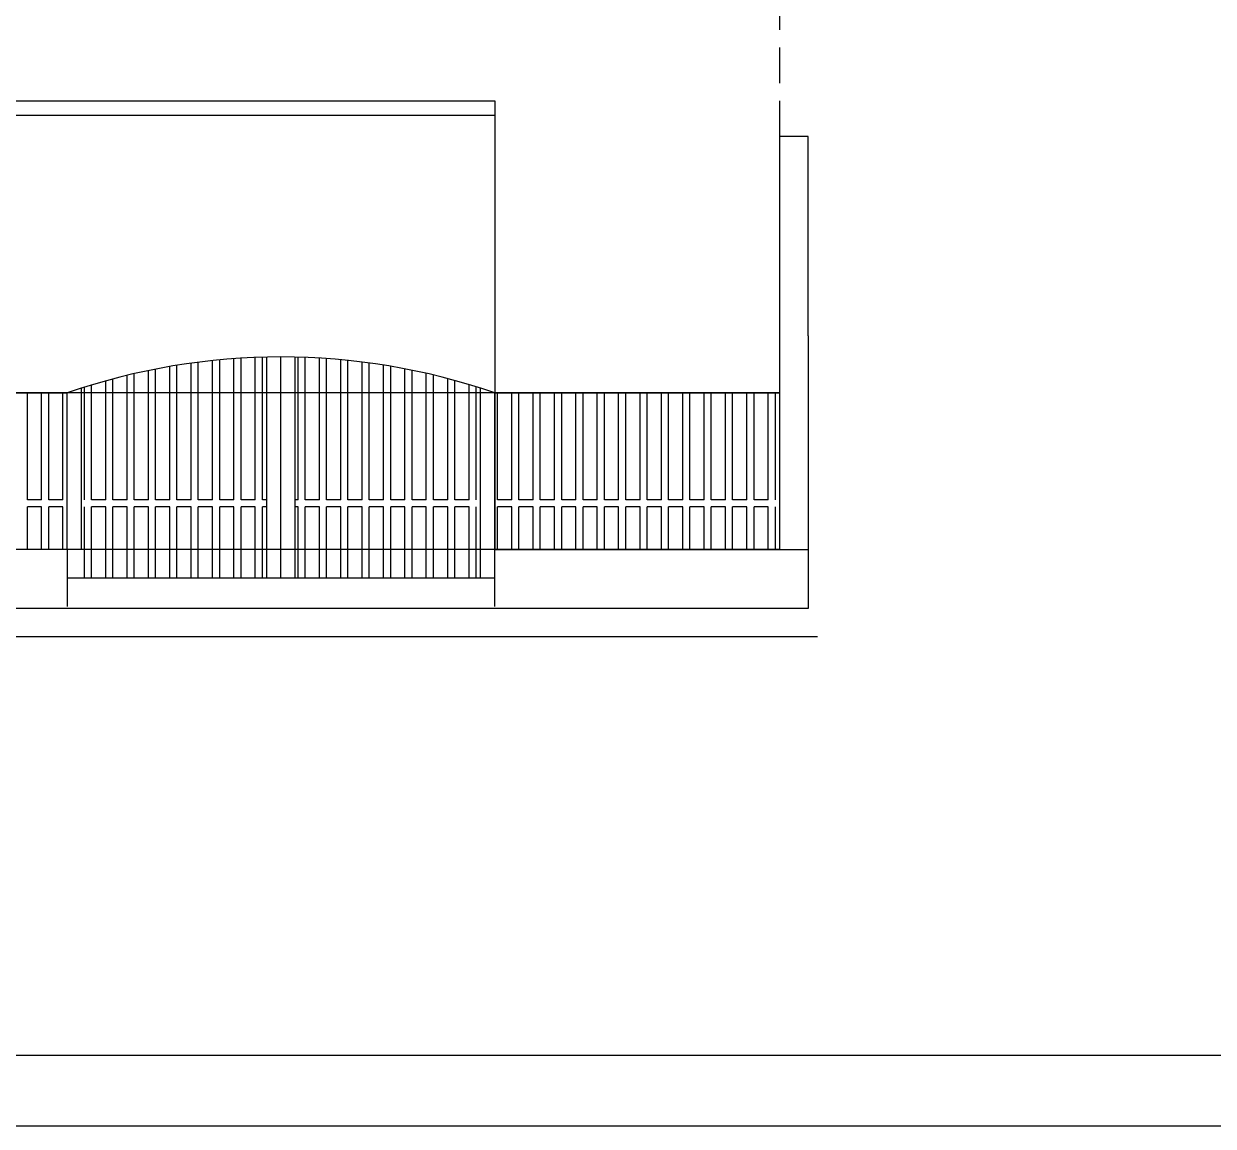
# Model space of a CAD drawing. Header units: millimetres. Extents: x 2439 to 2849, y 1282 to 1398.
# Drawn here: x 2516.13 to 2524.48, y 1326.82 to 1334.56 of the extents above; entities that cross this region are included whole.
import ezdxf

# ---------------------------------------------------------------- set-up
doc = ezdxf.new("R2010")
doc.units = ezdxf.units.MM
doc.linetypes.add('DASHED2', pattern=[0.375, 0.25, -0.125])
doc.layers.add('ejes', color=8, linetype='DASHED2')

msp = doc.modelspace()

# ---------------------------------------------------------------- linework, layer by layer
for p, q in [((2509.63249, 1334.02342), (2519.43249, 1334.02342)), ((2519.43249, 1334.02342), (2519.43249, 1330.87342)), ((2509.63249, 1333.92342), (2519.43249, 1333.92342)), ((2521.43249, 1330.87342), (2521.43249, 1333.77342)), ((2521.63249, 1333.77342), (2521.43249, 1333.77342)), ((2521.63249, 1332.37342), (2521.63249, 1333.77342)), ((2521.43249, 1330.87342), (2521.43249, 1332.87342)), ((2521.63249, 1332.37342), (2521.63249, 1330.46045)), ((2517.65249, 1331.22342), (2517.65249, 1332.21695)), ((2517.75249, 1331.22342), (2517.75249, 1332.22197)), ((2517.80249, 1331.22342), (2517.80249, 1332.22366)), ((2517.83249, 1330.67342), (2517.83249, 1332.2255)), ((2517.93249, 1330.67342), (2517.93249, 1332.2255)), ((2518.03249, 1330.67342), (2518.03249, 1332.2255)), ((2518.05249, 1331.22342), (2518.05249, 1332.22393)), ((2518.10249, 1331.22342), (2518.10249, 1332.22235)), ((2518.20249, 1331.22342), (2518.20249, 1332.21755)), ((2517.05249, 1331.22342), (2517.05249, 1332.14033)), ((2517.15249, 1331.22342), (2517.15249, 1332.15872)), ((2517.20249, 1331.22342), (2517.20249, 1332.16706)), ((2517.30249, 1331.22342), (2517.30249, 1332.18205)), ((2517.35249, 1331.22342), (2517.35249, 1332.1887)), ((2517.45249, 1331.22342), (2517.45249, 1332.20033)), ((2517.50249, 1331.22342), (2517.50249, 1332.20531)), ((2517.60249, 1331.22342), (2517.60249, 1332.21362)), ((2518.25249, 1331.22342), (2518.25249, 1332.21433)), ((2518.35249, 1331.22342), (2518.35249, 1332.20624)), ((2518.40249, 1331.22342), (2518.40249, 1332.20137)), ((2518.50249, 1331.22342), (2518.50249, 1332.18996)), ((2518.55249, 1331.22342), (2518.55249, 1332.18342)), ((2518.65249, 1331.22342), (2518.65249, 1332.16866)), ((2518.70249, 1331.22342), (2518.70249, 1332.16044)), ((2518.80249, 1331.22342), (2518.80249, 1332.14228)), ((2518.85249, 1331.22342), (2518.85249, 1332.13233)), ((2516.70249, 1331.22342), (2516.70249, 1332.05759)), ((2516.75249, 1331.22342), (2516.75249, 1332.07119)), ((2516.85249, 1331.22342), (2516.85249, 1332.0966)), ((2516.90249, 1331.22342), (2516.90249, 1332.10841)), ((2517.00249, 1331.22342), (2517.00249, 1332.13027)), ((2518.95249, 1331.22342), (2518.95249, 1332.1107)), ((2519.00249, 1331.22342), (2519.00249, 1332.09901)), ((2519.10249, 1331.22342), (2519.10249, 1332.07384)), ((2519.15249, 1331.22342), (2519.15249, 1332.06036)), ((2509.63249, 1331.97342), (2516.43249, 1331.97342)), ((2521.43249, 1331.97342), (2514.73249, 1331.97342)), ((2516.15249, 1331.22342), (2516.15249, 1331.97342)), ((2516.25249, 1331.22342), (2516.25249, 1331.97342)), ((2516.30249, 1331.22342), (2516.30249, 1331.97342)), ((2516.40249, 1331.22342), (2516.40249, 1331.97342)), ((2516.43249, 1330.87342), (2516.43249, 1331.97342)), ((2516.53249, 1330.87342), (2516.53249, 1332.00673)), ((2516.55249, 1331.22342), (2516.55249, 1332.01308)), ((2516.60249, 1331.22342), (2516.60249, 1332.02854)), ((2519.25249, 1331.22342), (2519.25249, 1332.03155)), ((2519.30249, 1331.22342), (2519.30249, 1332.01622)), ((2519.33249, 1330.67342), (2519.33249, 1332.00673)), ((2519.43249, 1330.47342), (2519.43249, 1331.97342)), ((2519.43249, 1331.97342), (2521.43249, 1331.97342)), ((2519.45249, 1331.22342), (2519.45249, 1331.97342)), ((2519.55249, 1331.22342), (2519.55249, 1331.97342)), ((2519.60249, 1331.22342), (2519.60249, 1331.97342)), ((2519.70249, 1331.22342), (2519.70249, 1331.97342)), ((2519.75249, 1331.22342), (2519.75249, 1331.97342)), ((2519.85249, 1331.22342), (2519.85249, 1331.97342)), ((2519.90249, 1331.22342), (2519.90249, 1331.97342)), ((2520.00249, 1331.22342), (2520.00249, 1331.97342)), ((2520.05249, 1331.22342), (2520.05249, 1331.97342)), ((2520.15249, 1331.22342), (2520.15249, 1331.97342)), ((2520.20249, 1331.22342), (2520.20249, 1331.97342)), ((2520.30249, 1331.22342), (2520.30249, 1331.97342)), ((2520.35249, 1331.22342), (2520.35249, 1331.97342)), ((2520.45249, 1331.22342), (2520.45249, 1331.97342)), ((2520.50249, 1331.22342), (2520.50249, 1331.97342)), ((2520.60249, 1331.22342), (2520.60249, 1331.97342)), ((2520.65249, 1331.22342), (2520.65249, 1331.97342)), ((2520.75249, 1331.22342), (2520.75249, 1331.97342)), ((2520.80249, 1331.22342), (2520.80249, 1331.97342)), ((2520.90249, 1331.22342), (2520.90249, 1331.97342)), ((2520.95249, 1331.22342), (2520.95249, 1331.97342)), ((2521.05249, 1331.22342), (2521.05249, 1331.97342)), ((2521.10249, 1331.22342), (2521.10249, 1331.97342)), ((2521.20249, 1331.22342), (2521.20249, 1331.97342)), ((2521.25249, 1331.22342), (2521.25249, 1331.97342)), ((2521.35249, 1331.22342), (2521.35249, 1331.97342)), ((2521.40249, 1331.22342), (2521.40249, 1331.97342)), ((2521.43249, 1330.87342), (2521.43249, 1331.97342)), ((2516.25249, 1331.22342), (2516.15249, 1331.22342)), ((2516.40249, 1331.22342), (2516.30249, 1331.22342)), ((2516.70249, 1331.22342), (2516.60249, 1331.22342)), ((2516.85249, 1331.22342), (2516.75249, 1331.22342)), ((2517.00249, 1331.22342), (2516.90249, 1331.22342)), ((2517.15249, 1331.22342), (2517.05249, 1331.22342)), ((2517.30249, 1331.22342), (2517.20249, 1331.22342)), ((2517.45249, 1331.22342), (2517.35249, 1331.22342)), ((2517.60249, 1331.22342), (2517.50249, 1331.22342)), ((2517.75249, 1331.22342), (2517.65249, 1331.22342)), ((2517.83249, 1331.22342), (2517.80249, 1331.22342)), ((2518.05249, 1331.22342), (2518.03249, 1331.22342)), ((2518.20249, 1331.22342), (2518.10249, 1331.22342)), ((2518.35249, 1331.22342), (2518.25249, 1331.22342)), ((2518.50249, 1331.22342), (2518.40249, 1331.22342)), ((2518.65249, 1331.22342), (2518.55249, 1331.22342)), ((2518.80249, 1331.22342), (2518.70249, 1331.22342)), ((2518.95249, 1331.22342), (2518.85249, 1331.22342)), ((2519.10249, 1331.22342), (2519.00249, 1331.22342)), ((2519.25249, 1331.22342), (2519.15249, 1331.22342)), ((2519.55249, 1331.22342), (2519.45249, 1331.22342)), ((2519.70249, 1331.22342), (2519.60249, 1331.22342)), ((2519.85249, 1331.22342), (2519.75249, 1331.22342)), ((2520.00249, 1331.22342), (2519.90249, 1331.22342)), ((2520.15249, 1331.22342), (2520.05249, 1331.22342)), ((2520.30249, 1331.22342), (2520.20249, 1331.22342)), ((2520.45249, 1331.22342), (2520.35249, 1331.22342)), ((2520.60249, 1331.22342), (2520.50249, 1331.22342)), ((2520.75249, 1331.22342), (2520.65249, 1331.22342)), ((2520.90249, 1331.22342), (2520.80249, 1331.22342)), ((2521.05249, 1331.22342), (2520.95249, 1331.22342)), ((2521.20249, 1331.22342), (2521.10249, 1331.22342)), ((2521.35249, 1331.22342), (2521.25249, 1331.22342)), ((2516.25249, 1331.17342), (2516.15249, 1331.17342)), ((2516.15249, 1330.87342), (2516.15249, 1331.17342)), ((2516.25249, 1330.87342), (2516.25249, 1331.17342)), ((2516.40249, 1331.17342), (2516.30249, 1331.17342)), ((2516.30249, 1330.87342), (2516.30249, 1331.17342)), ((2516.40249, 1330.87342), (2516.40249, 1331.17342)), ((2516.55249, 1330.67342), (2516.55249, 1331.17342)), ((2516.70249, 1331.17342), (2516.60249, 1331.17342)), ((2516.60249, 1330.67342), (2516.60249, 1331.17342)), ((2516.70249, 1330.67342), (2516.70249, 1331.17342)), ((2516.85249, 1331.17342), (2516.75249, 1331.17342)), ((2516.75249, 1330.67342), (2516.75249, 1331.17342)), ((2516.85249, 1330.67342), (2516.85249, 1331.17342)), ((2517.00249, 1331.17342), (2516.90249, 1331.17342)), ((2516.90249, 1330.67342), (2516.90249, 1331.17342)), ((2517.00249, 1330.67342), (2517.00249, 1331.17342)), ((2517.15249, 1331.17342), (2517.05249, 1331.17342)), ((2517.05249, 1330.67342), (2517.05249, 1331.17342)), ((2517.15249, 1330.67342), (2517.15249, 1331.17342)), ((2517.30249, 1331.17342), (2517.20249, 1331.17342)), ((2517.20249, 1330.67342), (2517.20249, 1331.17342)), ((2517.30249, 1330.67342), (2517.30249, 1331.17342)), ((2517.45249, 1331.17342), (2517.35249, 1331.17342)), ((2517.35249, 1330.67342), (2517.35249, 1331.17342)), ((2517.45249, 1330.67342), (2517.45249, 1331.17342)), ((2517.60249, 1331.17342), (2517.50249, 1331.17342)), ((2517.50249, 1330.67342), (2517.50249, 1331.17342)), ((2517.60249, 1330.67342), (2517.60249, 1331.17342)), ((2517.75249, 1331.17342), (2517.65249, 1331.17342)), ((2517.65249, 1330.67342), (2517.65249, 1331.17342)), ((2517.75249, 1330.67342), (2517.75249, 1331.17342)), ((2517.80249, 1330.67342), (2517.80249, 1331.17342)), ((2517.83249, 1331.17342), (2517.80249, 1331.17342)), ((2518.05249, 1331.17342), (2518.03249, 1331.17342)), ((2518.05249, 1330.67342), (2518.05249, 1331.17342)), ((2518.20249, 1331.17342), (2518.10249, 1331.17342)), ((2518.10249, 1330.67342), (2518.10249, 1331.17342)), ((2518.20249, 1330.67342), (2518.20249, 1331.17342)), ((2518.35249, 1331.17342), (2518.25249, 1331.17342)), ((2518.25249, 1330.67342), (2518.25249, 1331.17342)), ((2518.35249, 1330.67342), (2518.35249, 1331.17342)), ((2518.50249, 1331.17342), (2518.40249, 1331.17342)), ((2518.40249, 1330.67342), (2518.40249, 1331.17342)), ((2518.50249, 1330.67342), (2518.50249, 1331.17342)), ((2518.65249, 1331.17342), (2518.55249, 1331.17342)), ((2518.55249, 1330.67342), (2518.55249, 1331.17342)), ((2518.65249, 1330.67342), (2518.65249, 1331.17342)), ((2518.80249, 1331.17342), (2518.70249, 1331.17342)), ((2518.70249, 1330.67342), (2518.70249, 1331.17342)), ((2518.80249, 1330.67342), (2518.80249, 1331.17342)), ((2518.95249, 1331.17342), (2518.85249, 1331.17342)), ((2518.85249, 1330.67342), (2518.85249, 1331.17342)), ((2518.95249, 1330.67342), (2518.95249, 1331.17342)), ((2519.10249, 1331.17342), (2519.00249, 1331.17342)), ((2519.00249, 1330.67342), (2519.00249, 1331.17342)), ((2519.10249, 1330.67342), (2519.10249, 1331.17342)), ((2519.25249, 1331.17342), (2519.15249, 1331.17342)), ((2519.15249, 1330.67342), (2519.15249, 1331.17342)), ((2519.25249, 1330.67342), (2519.25249, 1331.17342)), ((2519.30249, 1330.67342), (2519.30249, 1331.17342)), ((2519.55249, 1331.17342), (2519.45249, 1331.17342)), ((2519.45249, 1330.87342), (2519.45249, 1331.17342)), ((2519.55249, 1330.87342), (2519.55249, 1331.17342)), ((2519.70249, 1331.17342), (2519.60249, 1331.17342)), ((2519.60249, 1330.87342), (2519.60249, 1331.17342)), ((2519.70249, 1330.87342), (2519.70249, 1331.17342)), ((2519.85249, 1331.17342), (2519.75249, 1331.17342)), ((2519.75249, 1330.87342), (2519.75249, 1331.17342)), ((2519.85249, 1330.87342), (2519.85249, 1331.17342)), ((2520.00249, 1331.17342), (2519.90249, 1331.17342)), ((2519.90249, 1330.87342), (2519.90249, 1331.17342)), ((2520.00249, 1330.87342), (2520.00249, 1331.17342)), ((2520.15249, 1331.17342), (2520.05249, 1331.17342)), ((2520.05249, 1330.87342), (2520.05249, 1331.17342)), ((2520.15249, 1330.87342), (2520.15249, 1331.17342)), ((2520.30249, 1331.17342), (2520.20249, 1331.17342)), ((2520.20249, 1330.87342), (2520.20249, 1331.17342)), ((2520.30249, 1330.87342), (2520.30249, 1331.17342)), ((2520.45249, 1331.17342), (2520.35249, 1331.17342)), ((2520.35249, 1330.87342), (2520.35249, 1331.17342)), ((2520.45249, 1330.87342), (2520.45249, 1331.17342)), ((2520.60249, 1331.17342), (2520.50249, 1331.17342)), ((2520.50249, 1330.87342), (2520.50249, 1331.17342)), ((2520.60249, 1330.87342), (2520.60249, 1331.17342)), ((2520.75249, 1331.17342), (2520.65249, 1331.17342)), ((2520.65249, 1330.87342), (2520.65249, 1331.17342)), ((2520.75249, 1330.87342), (2520.75249, 1331.17342)), ((2520.90249, 1331.17342), (2520.80249, 1331.17342)), ((2520.80249, 1330.87342), (2520.80249, 1331.17342)), ((2520.90249, 1330.87342), (2520.90249, 1331.17342)), ((2521.05249, 1331.17342), (2520.95249, 1331.17342)), ((2520.95249, 1330.87342), (2520.95249, 1331.17342)), ((2521.05249, 1330.87342), (2521.05249, 1331.17342)), ((2521.20249, 1331.17342), (2521.10249, 1331.17342)), ((2521.10249, 1330.87342), (2521.10249, 1331.17342)), ((2521.20249, 1330.87342), (2521.20249, 1331.17342)), ((2521.35249, 1331.17342), (2521.25249, 1331.17342)), ((2521.25249, 1330.87342), (2521.25249, 1331.17342)), ((2521.35249, 1330.87342), (2521.35249, 1331.17342)), ((2521.40249, 1330.87342), (2521.40249, 1331.17342)), ((2519.43249, 1330.87342), (2509.63249, 1330.87342)), ((2516.43249, 1330.87342), (2510.55249, 1330.87342)), ((2516.43249, 1330.87342), (2516.43249, 1330.47342)), ((2519.43249, 1330.87342), (2521.63249, 1330.87342)), ((2521.43249, 1330.87342), (2519.43249, 1330.87342)), ((2519.43249, 1330.87342), (2521.43249, 1330.87342)), ((2519.43249, 1330.87342), (2521.43249, 1330.87342)), ((2519.43249, 1330.67342), (2516.43249, 1330.67342)), ((2521.63249, 1330.46045), (2509.95249, 1330.46045)), ((2521.69725, 1330.26045), (2509.43249, 1330.26045)), ((2474.67355, 1327.32459), (2535.15284, 1327.32459)), ((2518.40486, 1327.32459), (2583.91776, 1327.32459)), ((2535.15284, 1326.82459), (2469.54737, 1326.82459)), ((2585.5182, 1326.82459), (2518.40486, 1326.82459))]:
    msp.add_line(p, q)
msp.add_arc((2517.93249, 1327.63659), 4.58891, 70.920778, 109.079222)
at = {"layer": 'ejes'}
msp.add_line((2521.43249, 1333.77342), (2521.43249, 1338.77342), dxfattribs=at)

doc.saveas('drawing.dxf')
